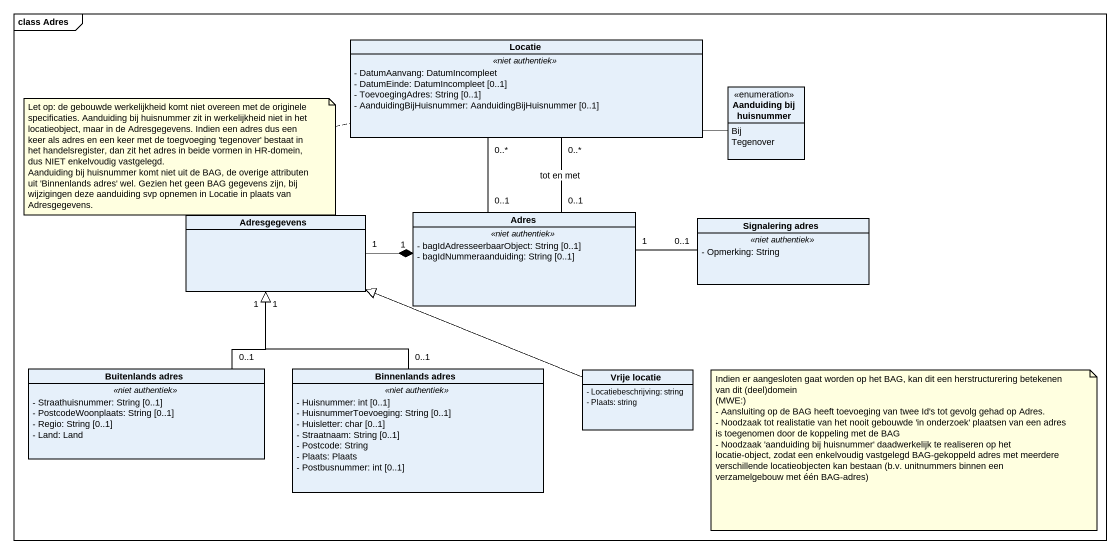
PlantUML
@startuml
mainframe class Adres
hide circle
hide empty members
skinparam classAttributeIconSize 0
class Locatie {
  .. <<niet authentiek>> ..
  - DatumAanvang: DatumIncompleet
  - DatumEinde: DatumIncompleet [0..1]
  - ToevoegingAdres: String [0..1]
  - AanduidingBijHuisnummer: AanduidingBijHuisnummer [0..1]
}
enum "Aanduiding bij huisnummer" as Aanduiding_bij_huisnummer {
  Bij
  Tegenover
}
class Adresgegevens
class Adres {
  .. <<niet authentiek>> ..
  - bagIdAdresseerbaarObject: String [0..1]
  - bagIdNummeraanduiding: String [0..1]
}
class "Signalering adres" as Signalering_adres {
  .. <<niet authentiek>> ..
  - Opmerking: String
}
class "Buitenlands adres" as Buitenlands_adres {
  .. <<niet authentiek>> ..
  - Straathuisnummer: String [0..1]
  - PostcodeWoonplaats: String [0..1]
  - Regio: String [0..1]
  - Land: Land
}
class "Binnenlands adres" as Binnenlands_adres {
  .. <<niet authentiek>> ..
  - Huisnummer: int [0..1]
  - HuisnummerToevoeging: String [0..1]
  - Huisletter: char [0..1]
  - Straatnaam: String [0..1]
  - Postcode: String
  - Plaats: Plaats
  - Postbusnummer: int [0..1]
}
class "Vrije locatie" as Vrije_locatie {
  - Locatiebeschrijving: string
  - Plaats: string
}
Locatie -right- Aanduiding_bij_huisnummer
Locatie "0..*" -- "0..1" Adres
Locatie "0..*" -- "0..1" Adres : tot en met
Adresgegevens "1" -right-* "1" Adres
Adres "1" -right- "0..1" Signalering_adres
Buitenlands_adres "0..1" -up-|> "1" Adresgegevens
Binnenlands_adres "0..1" -up-|> "1" Adresgegevens
Vrije_locatie -left-|> Adresgegevens
note left of Locatie
  Let op: de gebouwde werkelijkheid komt niet overeen met de originele specificaties. Aanduiding bij huisnummer zit in werkelijkheid niet in het locatieobject, maar in de Adresgegevens. Indien een adres dus een keer als adres en een keer met de toegvoeging 'tegenover' bestaat in het handelsregister, dan zit het adres in beide vormen in HR-domein, dus NIET enkelvoudig vastgelegd.
  Aanduiding bij huisnummer komt niet uit de BAG, de overige attributen uit 'Binnenlands adres' wel. Gezien het geen BAG gegevens zijn, bij wijzigingen deze aanduiding svp opnemen in Locatie in plaats van Adresgegevens.
end note
note as N2
  Indien er aangesloten gaat worden op het BAG, kan dit een herstructurering betekenen van dit (deel)domein
  (MWE:)
  - Aansluiting op de BAG heeft toevoeging van twee Id's tot gevolg gehad op Adres.
  - Noodzaak tot realistatie van het nooit gebouwde 'in onderzoek' plaatsen van een adres is toegenomen door de koppeling met de BAG
  - Noodzaak 'aanduiding bij huisnummer' daadwerkelijk te realiseren op het locatie-object, zodat een enkelvoudig vastgelegd BAG-gekoppeld adres met meerdere verschillende locatieobjecten kan bestaan (b.v. unitnummers binnen een verzamelgebouw met één BAG-adres)
end note
@enduml
